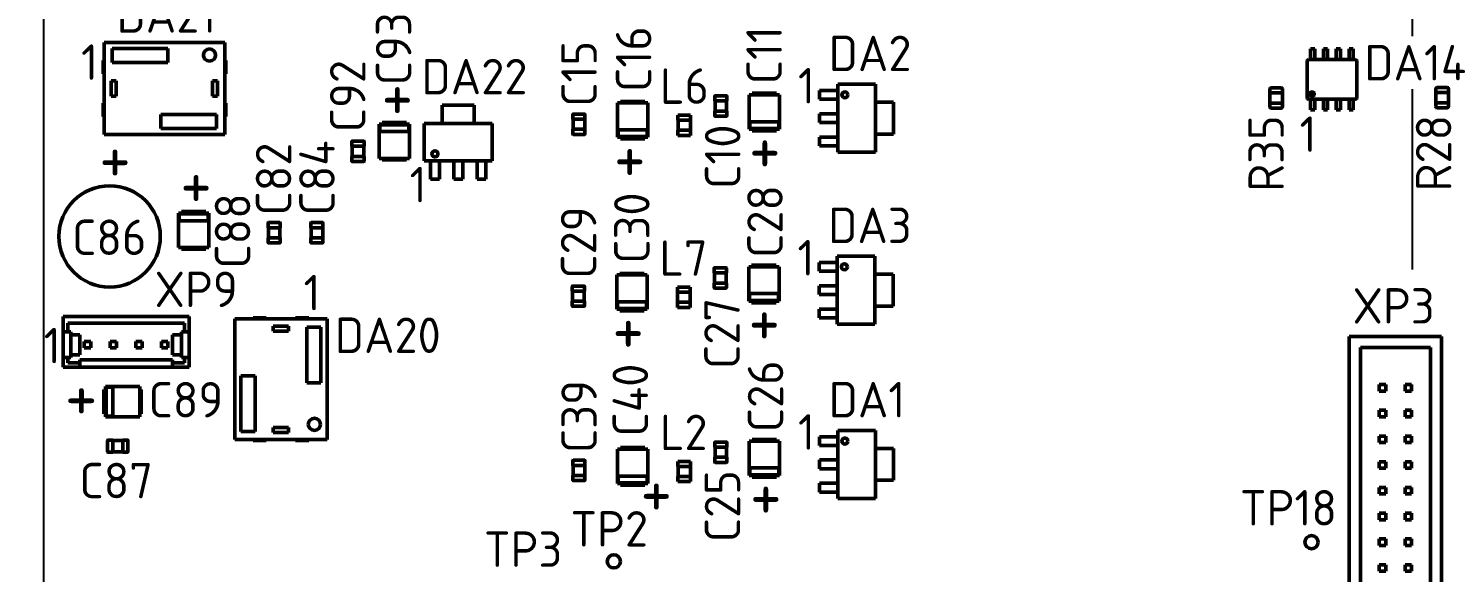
# Model space of a CAD drawing. Header units: millimetres. Extents: x -55 to 2039, y 0 to 512.
# Drawn here: x 900.9 to 1041.1, y 278.8 to 332.5 of the extents above; entities that cross this region are included whole.
import ezdxf
from ezdxf import colors
from ezdxf.entities.mleader import LeaderData, LeaderLine
from ezdxf.enums import TextEntityAlignment as Align
from ezdxf.math import Vec2, Vec3

# ---------------------------------------------------------------- set-up
doc = ezdxf.new("R2010")
doc.units = ezdxf.units.MM
doc.linetypes.add('ACAD_ISO04W100', pattern=[30, 24, -3, 0, -3])
doc.linetypes.add('Сплошная', pattern=[0])
doc.layers.add('Виды', color=30, linetype='Continuous')
doc.layers.add('Размеры', color=121, linetype='Continuous')
doc.layers.add('текст', color=2, linetype='Continuous', lineweight=30)
doc.styles.add('GOST TYPE B', font='', dxfattribs={"height": 3.5})
doc.styles.get('GOST TYPE B').set_extended_font_data('GOST type B')
doc.dimstyles.new('GOST', dxfattribs={"dimscale": 0, "dimtxt": 3.5, "dimasz": 3.5, "dimexe": 1.25, "dimexo": 0, "dimtad": 1, "dimdec": 3, "dimtxsty": 'GOST TYPE B', "dimcen": 5, "dimadec": 3, "dimazin": 2, "dimtm": 1e-09, "dimtfac": 0.75, "dimtdec": 3, "dimtmove": 1, "dimatfit": 3, "dimfxl": 1, "dimtolj": 1, "dimlwd": 25, "dimlwe": 25, "dimarcsym": 0})

# ---------------------------------------------------------------- blocks, each defined once
blk = doc.blocks.new('Вид с →')
at = {"linetype": 'Continuous', "lineweight": 25, "transparency": 16777216}
for q in [(28.03, 4.05), (30.86, 4.05)]:
    blk.add_line((29.44, 2.63), q, dxfattribs=at)
blk.add_circle((32.94, 2.63), 3.5, dxfattribs=at)
blk.add_circle((32.94, 2.63), 3.5, dxfattribs=at)
at = {"linetype": 'Continuous', "lineweight": 50, "transparency": 16777216, "style": 'GOST TYPE B'}
blk.add_attdef('ВИД(_:_)', text='', height=7, dxfattribs=at).set_placement((27.23, 3.5), align=Align.MIDDLE_RIGHT)
blk = doc.blocks.new('_DotSmall')
at = {"color": 0, "linetype": 'ByBlock', "lineweight": 60, "const_width": 0.5}
blk.add_lwpolyline([(-0.0625, 0, 1), (0.0625, 0, 1)], format="xyb", close=True, dxfattribs=at)
blk = doc.blocks.new('*D92')
at = {"layer": 'Defpoints', "color": 0, "linetype": 'Continuous', "lineweight": 50, "transparency": 16777216}
for p in [(902.46, 397.78), (897.46, 387.78), (902.46, 183.34)]:
    blk.add_point(p, dxfattribs=at)
at = {"layer": 'Размеры', "color": 0, "linetype": 'Сплошная', "lineweight": 25, "transparency": 16777216}
for p, q in [((897.46, 387.78), (897.46, 399.03)), ((893.96, 397.78), (890.46, 397.78)), ((897.46, 397.78), (902.46, 397.78)), ((905.96, 397.78), (909.46, 397.78))]:
    blk.add_line(p, q, dxfattribs=at)
at = {"layer": 'Размеры', "color": 0, "lineweight": 25, "transparency": 16777216}
blk.add_line((902.46, 183.34), (902.46, 399.03), dxfattribs=at)
at = {"layer": 'Размеры', "color": 0, "linetype": 'Continuous', "lineweight": 50, "transparency": 16777216}
for points in [[(893.96, 398.37), (893.96, 397.2), (897.46, 397.78)], [(905.96, 398.37), (905.96, 397.2), (902.46, 397.78)]]:
    blk.add_solid(points, dxfattribs=at)
at = {"layer": 'Размеры', "color": 0, "linetype": 'Continuous', "lineweight": 25, "transparency": 16777216, "insert": (887.98, 400.43), "char_height": 3.5, "attachment_point": 5, "style": 'GOST TYPE B'}
blk.add_mtext('\\A1;5*', dxfattribs=at)
blk = doc.blocks.new('*D68')
at = {"layer": 'Defpoints', "color": 0, "linetype": 'Continuous', "lineweight": 50, "transparency": 16777216}
for p in [(889.53, 382.78), (902.46, 382.78), (912.46, 202.78)]:
    blk.add_point(p, dxfattribs=at)
at = {"layer": 'Размеры', "color": 0, "lineweight": 25, "transparency": 16777216}
blk.add_line((902.46, 382.78), (888.28, 382.78), dxfattribs=at)
at = {"layer": 'Размеры', "color": 0, "linetype": 'Сплошная', "lineweight": 25, "transparency": 16777216}
for p, q in [((889.53, 206.28), (889.53, 379.28)), ((912.46, 202.78), (888.28, 202.78))]:
    blk.add_line(p, q, dxfattribs=at)
at = {"layer": 'Размеры', "color": 0, "linetype": 'Continuous', "lineweight": 50, "transparency": 16777216}
for points in [[(888.95, 379.28), (890.12, 379.28), (889.53, 382.78)], [(888.95, 206.28), (890.12, 206.28), (889.53, 202.78)]]:
    blk.add_solid(points, dxfattribs=at)
at = {"layer": 'Размеры', "color": 0, "linetype": 'Continuous', "lineweight": 50, "transparency": 16777216, "insert": (887.16, 292.78), "char_height": 3.5, "attachment_point": 5, "rotation": 90, "style": 'GOST TYPE B'}
blk.add_mtext('\\A1;180*', dxfattribs=at)

msp = doc.modelspace()

# ---------------------------------------------------------------- linework, layer by layer
at = {"linetype": 'Continuous', "lineweight": 50}
for p, q in [((908.4145, 331.134), (908.4145, 322.034)), ((920.3145, 331.134), (908.4145, 331.134)), ((920.3145, 322.034), (920.3145, 331.134)), ((908.3145, 329.334), (908.4145, 329.334)), ((908.3145, 329.334), (908.3145, 328.034)), ((909.2145, 330.534), (909.2145, 329.134)), ((914.7145, 330.534), (909.2145, 330.534)), ((914.7145, 329.134), (914.7145, 330.534)), ((920.4145, 329.334), (920.3145, 329.334)), ((920.4145, 329.334), (920.4145, 328.034)), ((1027.2603, 329.4398), (1027.2626, 329.4398)), ((1027.2626, 329.4398), (1031.86, 329.4398)), ((1027.4531, 329.9494), (1027.4531, 330.4954)), ((1027.8595, 330.4954), (1027.4531, 330.4954)), ((1027.4531, 329.9494), (1027.4531, 329.8332)), ((1027.4531, 329.7654), (1027.4531, 329.8332)), ((1027.4531, 329.4402), (1027.4531, 329.7654)), ((1027.4531, 329.4398), (1027.4531, 329.4402)), ((1027.8595, 329.4398), (1027.4531, 329.4398)), ((1027.8595, 329.9494), (1027.8595, 330.4954)), ((1027.8595, 329.9494), (1027.8595, 329.8332)), ((1027.8595, 329.8332), (1027.8595, 329.7654)), ((1027.8595, 329.4402), (1027.8595, 329.7654)), ((1027.8595, 329.4398), (1027.8595, 329.4402)), ((1028.7231, 329.9494), (1028.7231, 330.4954)), ((1029.1295, 330.4954), (1028.7231, 330.4954)), ((1028.7231, 329.9494), (1028.7231, 329.8332)), ((1028.7231, 329.7654), (1028.7231, 329.8332)), ((1028.7231, 329.4402), (1028.7231, 329.7654)), ((1028.7231, 329.4398), (1028.7231, 329.4402)), ((1029.1295, 329.4398), (1028.7231, 329.4398)), ((1029.1295, 329.9494), (1029.1295, 330.4954)), ((1029.1295, 329.9494), (1029.1295, 329.8332)), ((1029.1295, 329.8332), (1029.1295, 329.7654)), ((1029.1295, 329.4402), (1029.1295, 329.7654)), ((1029.1295, 329.4398), (1029.1295, 329.4402)), ((1029.9931, 329.9494), (1029.9931, 330.4954)), ((1030.3995, 330.4954), (1029.9931, 330.4954)), ((1029.9931, 329.9494), (1029.9931, 329.8332)), ((1029.9931, 329.7654), (1029.9931, 329.8332)), ((1029.9931, 329.4402), (1029.9931, 329.7654)), ((1029.9931, 329.4398), (1029.9931, 329.4402)), ((1030.3995, 329.4398), (1029.9931, 329.4398)), ((1030.3995, 329.9494), (1030.3995, 330.4954)), ((1030.3995, 329.9494), (1030.3995, 329.8332)), ((1030.3995, 329.8332), (1030.3995, 329.7654)), ((1030.3995, 329.4402), (1030.3995, 329.7654)), ((1030.3995, 329.4398), (1030.3995, 329.4402)), ((1031.2631, 329.9494), (1031.2631, 330.4954)), ((1031.6695, 330.4954), (1031.2631, 330.4954)), ((1031.2631, 329.9494), (1031.2631, 329.8332)), ((1031.2631, 329.7654), (1031.2631, 329.8332)), ((1031.2631, 329.4402), (1031.2631, 329.7654)), ((1031.2631, 329.4398), (1031.2631, 329.4402)), ((1031.6695, 329.4398), (1031.2631, 329.4398)), ((1031.6695, 329.9494), (1031.6695, 330.4954)), ((1031.6695, 329.9494), (1031.6695, 329.8332)), ((1031.6695, 329.8332), (1031.6695, 329.7654)), ((1031.6695, 329.4402), (1031.6695, 329.7654)), ((1031.6695, 329.4398), (1031.6695, 329.4402)), ((1031.86, 329.4398), (1031.8623, 329.4398)), ((908.3145, 328.034), (908.4145, 328.034)), ((909.2145, 329.134), (914.7145, 329.134)), ((920.4145, 328.034), (920.3145, 328.034)), ((1027.1102, 329.2874), (1027.1102, 329.2898)), ((1027.1102, 325.6806), (1027.1102, 329.2874)), ((1032.0124, 329.2898), (1032.0124, 329.2874)), ((1032.0124, 325.6806), (1032.0124, 329.2874)), ((909.1145, 327.334), (909.1145, 325.834)), ((909.6145, 327.334), (909.1145, 327.334)), ((909.6145, 325.834), (909.6145, 327.334)), ((919.1145, 327.334), (919.1145, 325.834)), ((919.6145, 327.334), (919.1145, 327.334)), ((919.6145, 325.834), (919.6145, 327.334)), ((980.8073, 320.306), (980.8073, 327.012)), ((980.8073, 327.012), (984.5153, 327.012)), ((984.5153, 327.012), (984.5153, 320.306)), ((1023.4363, 326.5064), (1023.4363, 326.1534)), ((1023.5833, 326.6534), (1024.5393, 326.6534)), ((1024.6863, 326.5064), (1024.6863, 326.1534)), ((1039.8113, 326.5314), (1039.8113, 326.1784)), ((1039.9583, 326.6784), (1040.9143, 326.6784)), ((1041.0613, 326.5314), (1041.0613, 326.1784)), ((908.3145, 325.134), (908.4145, 325.134)), ((908.3145, 325.134), (908.3145, 323.834)), ((909.1145, 325.834), (909.6145, 325.834)), ((919.1145, 325.834), (919.6145, 325.834)), ((920.4145, 325.134), (920.3145, 325.134)), ((920.4145, 325.134), (920.4145, 323.834)), ((959.0623, 325.154), (962.0603, 325.154)), ((959.0623, 321.764), (959.0623, 325.154)), ((959.3553, 325.154), (959.3553, 325.313)), ((959.3553, 325.313), (961.7673, 325.313)), ((961.7673, 325.313), (961.7673, 325.154)), ((962.0603, 325.154), (962.0603, 321.764)), ((968.6613, 325.359), (968.6613, 325.829)), ((968.6613, 325.359), (968.6913, 325.359)), ((968.6913, 325.859), (969.8313, 325.859)), ((968.6913, 324.359), (968.6913, 325.359)), ((968.6913, 325.359), (969.8313, 325.359)), ((969.8313, 325.359), (969.8313, 324.359)), ((969.8313, 325.359), (969.8613, 325.359)), ((969.8613, 325.829), (969.8613, 325.359)), ((972.0623, 325.9541), (975.0603, 325.9541)), ((972.0623, 322.5641), (972.0623, 325.9541)), ((972.3553, 325.9541), (972.3553, 326.1131)), ((972.3553, 326.1131), (974.7673, 326.1131)), ((974.7673, 326.1131), (974.7673, 325.9541)), ((975.0603, 325.9541), (975.0603, 322.5641)), ((979.0163, 325.527), (979.0163, 326.391)), ((979.0163, 326.391), (979.6293, 326.391)), ((979.6293, 325.527), (979.0163, 325.527)), ((979.6293, 326.391), (979.7763, 326.391)), ((979.7763, 325.527), (979.6293, 325.527)), ((979.7763, 326.391), (979.8999, 326.391)), ((979.8999, 325.527), (979.7763, 325.527)), ((980.1943, 326.391), (979.8999, 326.391)), ((979.8999, 325.527), (980.1943, 325.527)), ((980.1943, 326.391), (980.8073, 326.391)), ((980.8073, 325.527), (980.1943, 325.527)), ((984.5153, 325.234), (985.1283, 325.234)), ((985.4226, 325.234), (985.1283, 325.234)), ((985.4226, 325.234), (985.5463, 325.234)), ((985.5463, 325.234), (985.6933, 325.234)), ((985.6933, 325.234), (986.3063, 325.234)), ((986.3063, 325.234), (986.3063, 322.084)), ((1023.5833, 326.1534), (1023.4363, 326.1534)), ((1023.4363, 325.1434), (1023.4363, 324.7904)), ((1023.5833, 325.1434), (1023.4363, 325.1434)), ((1023.4488, 326.1534), (1023.4488, 325.1434)), ((1023.5833, 326.1534), (1024.5393, 326.1534)), ((1023.5833, 325.1434), (1024.5393, 325.1434)), ((1024.5393, 326.1534), (1024.6863, 326.1534)), ((1024.5393, 325.1434), (1024.6863, 325.1434)), ((1024.6738, 326.1534), (1024.6738, 325.1434)), ((1024.6863, 325.1434), (1024.6863, 324.7904)), ((1027.1102, 325.6783), (1027.1102, 325.6806)), ((1027.2626, 325.5282), (1027.2603, 325.5282)), ((1027.2626, 325.5282), (1031.86, 325.5282)), ((1027.4531, 325.5282), (1027.4531, 325.5279)), ((1027.4531, 325.5282), (1027.8595, 325.5282)), ((1027.4531, 325.5279), (1027.4531, 325.2027)), ((1027.4531, 325.1348), (1027.4531, 325.2027)), ((1027.4531, 325.0186), (1027.4531, 325.1348)), ((1027.8595, 325.5282), (1027.8595, 325.5279)), ((1027.8595, 325.5279), (1027.8595, 325.2027)), ((1027.8595, 325.2027), (1027.8595, 325.1348)), ((1027.8595, 325.0186), (1027.8595, 325.1348)), ((1028.7231, 325.5282), (1028.7231, 325.5279)), ((1028.7231, 325.5282), (1029.1295, 325.5282)), ((1028.7231, 325.5279), (1028.7231, 325.2027)), ((1028.7231, 325.1348), (1028.7231, 325.2027)), ((1028.7231, 325.0186), (1028.7231, 325.1348)), ((1029.1295, 325.5282), (1029.1295, 325.5279)), ((1029.1295, 325.5279), (1029.1295, 325.2027)), ((1029.1295, 325.2027), (1029.1295, 325.1348)), ((1029.1295, 325.0186), (1029.1295, 325.1348)), ((1029.9931, 325.5282), (1029.9931, 325.5279)), ((1029.9931, 325.5282), (1030.3995, 325.5282)), ((1029.9931, 325.5279), (1029.9931, 325.2027)), ((1029.9931, 325.1348), (1029.9931, 325.2027)), ((1029.9931, 325.0186), (1029.9931, 325.1348)), ((1030.3995, 325.5282), (1030.3995, 325.5279)), ((1030.3995, 325.5279), (1030.3995, 325.2027)), ((1030.3995, 325.2027), (1030.3995, 325.1348)), ((1030.3995, 325.0186), (1030.3995, 325.1348)), ((1031.2631, 325.5282), (1031.2631, 325.5279)), ((1031.2631, 325.5282), (1031.6695, 325.5282)), ((1031.2631, 325.5279), (1031.2631, 325.2027)), ((1031.2631, 325.1348), (1031.2631, 325.2027)), ((1031.2631, 325.0186), (1031.2631, 325.1348)), ((1031.6695, 325.5282), (1031.6695, 325.5279)), ((1031.6695, 325.5279), (1031.6695, 325.2027)), ((1031.6695, 325.2027), (1031.6695, 325.1348)), ((1031.6695, 325.0186), (1031.6695, 325.1348)), ((1031.8623, 325.5282), (1031.86, 325.5282)), ((1032.0124, 325.6806), (1032.0124, 325.6783)), ((1039.9583, 326.1784), (1039.8113, 326.1784)), ((1039.8113, 325.1684), (1039.8113, 324.8154)), ((1039.9583, 325.1684), (1039.8113, 325.1684)), ((1039.8238, 326.1784), (1039.8238, 325.1684)), ((1039.9583, 326.1784), (1040.9143, 326.1784)), ((1039.9583, 325.1684), (1040.9143, 325.1684)), ((1040.9143, 326.1784), (1041.0613, 326.1784)), ((1040.9143, 325.1684), (1041.0613, 325.1684)), ((1041.0488, 326.1784), (1041.0488, 325.1684)), ((1041.0613, 325.1684), (1041.0613, 324.8154)), ((908.3145, 323.834), (908.4145, 323.834)), ((914.0145, 324.034), (914.0145, 322.634)), ((919.5145, 324.034), (914.0145, 324.034)), ((919.5145, 322.634), (919.5145, 324.034)), ((920.4145, 323.834), (920.3145, 323.834)), ((941.7863, 324.929), (944.9363, 324.929)), ((941.7863, 324.316), (941.7863, 324.929)), ((941.7863, 324.169), (941.7863, 324.316)), ((941.7863, 324.0454), (941.7863, 324.169)), ((941.7863, 324.0454), (941.7863, 323.751)), ((941.7863, 323.138), (941.7863, 323.751)), ((944.9363, 324.929), (944.9363, 324.316)), ((944.9363, 324.316), (944.9363, 324.169)), ((944.9363, 324.169), (944.9363, 324.0454)), ((944.9363, 323.751), (944.9363, 324.0454)), ((944.9363, 323.751), (944.9363, 323.138)), ((954.6613, 323.5591), (954.6613, 324.0291)), ((954.6913, 324.0591), (955.8313, 324.0591)), ((955.8613, 324.0291), (955.8613, 323.5591)), ((965.0363, 323.959), (966.2863, 323.959)), ((965.0363, 323.959), (965.0363, 323.459)), ((966.2863, 323.959), (966.2863, 323.459)), ((968.6613, 323.889), (968.6613, 324.359)), ((968.6913, 324.359), (968.6613, 324.359)), ((969.8313, 324.359), (968.6913, 324.359)), ((969.8313, 323.859), (968.6913, 323.859)), ((969.8613, 324.359), (969.8313, 324.359)), ((969.8613, 324.359), (969.8613, 323.889)), ((979.0163, 323.227), (979.0163, 324.091)), ((979.0163, 324.091), (979.6293, 324.091)), ((979.6293, 324.091), (979.7763, 324.091)), ((979.7763, 324.091), (979.8999, 324.091)), ((980.1943, 324.091), (979.8999, 324.091)), ((980.1943, 324.091), (980.8073, 324.091)), ((1023.5833, 324.6434), (1024.5393, 324.6434)), ((1027.4531, 325.0186), (1027.4531, 324.4727)), ((1027.4531, 324.4727), (1027.8595, 324.4727)), ((1027.8595, 325.0186), (1027.8595, 324.4727)), ((1028.7231, 325.0186), (1028.7231, 324.4727)), ((1028.7231, 324.4727), (1029.1295, 324.4727)), ((1029.1295, 325.0186), (1029.1295, 324.4727)), ((1029.9931, 325.0186), (1029.9931, 324.4727)), ((1029.9931, 324.4727), (1030.3995, 324.4727)), ((1030.3995, 325.0186), (1030.3995, 324.4727)), ((1031.2631, 325.0186), (1031.2631, 324.4727)), ((1031.2631, 324.4727), (1031.6695, 324.4727)), ((1031.6695, 325.0186), (1031.6695, 324.4727)), ((1039.9583, 324.6684), (1040.9143, 324.6684)), ((914.0145, 322.634), (919.5145, 322.634)), ((935.5623, 319.6891), (935.5623, 323.0791)), ((935.5623, 323.0791), (938.5603, 323.0791)), ((935.6303, 323.0121), (935.6303, 322.3331)), ((938.4923, 323.0121), (935.6303, 323.0121)), ((935.6303, 322.3331), (938.4923, 322.3331)), ((935.8553, 323.0791), (935.8553, 323.2381)), ((935.8553, 323.2381), (938.2673, 323.2381)), ((938.2673, 323.2381), (938.2673, 323.0791)), ((938.4923, 322.3331), (938.4923, 323.0121)), ((938.5603, 323.0791), (938.5603, 319.6891)), ((940.0083, 323.138), (946.7143, 323.138)), ((940.0083, 319.43), (940.0083, 323.138)), ((946.7143, 323.138), (946.7143, 319.43)), ((954.6613, 323.5591), (954.6913, 323.5591)), ((954.6613, 322.0891), (954.6613, 322.5591)), ((954.6913, 322.5591), (954.6613, 322.5591)), ((954.6913, 322.5591), (954.6913, 323.5591)), ((954.6913, 323.5591), (955.8313, 323.5591)), ((955.8313, 322.5591), (954.6913, 322.5591)), ((955.8313, 323.5591), (955.8313, 322.5591)), ((955.8313, 323.5591), (955.8613, 323.5591)), ((955.8613, 322.5591), (955.8313, 322.5591)), ((955.8613, 322.5591), (955.8613, 322.0891)), ((961.9923, 322.51), (959.1303, 322.51)), ((959.1303, 322.51), (959.1303, 321.831)), ((961.9923, 321.831), (961.9923, 322.51)), ((965.0363, 323.459), (966.2863, 323.459)), ((965.0363, 322.459), (966.2863, 322.459)), ((965.0363, 322.459), (965.0363, 321.959)), ((965.0488, 323.459), (965.0488, 322.459)), ((966.2738, 323.459), (966.2738, 322.459)), ((966.2863, 322.459), (966.2863, 321.959)), ((975.0603, 322.5641), (972.0623, 322.5641)), ((974.9923, 323.3101), (972.1303, 323.3101)), ((972.1303, 323.3101), (972.1303, 322.6311)), ((972.1303, 322.6311), (974.9923, 322.6311)), ((972.3553, 322.4051), (972.3553, 322.5641)), ((974.7673, 322.4051), (972.3553, 322.4051)), ((974.7673, 322.5641), (974.7673, 322.4051)), ((974.9923, 322.6311), (974.9923, 323.3101)), ((979.6293, 323.227), (979.0163, 323.227)), ((979.7763, 323.227), (979.6293, 323.227)), ((979.8999, 323.227), (979.7763, 323.227)), ((979.8999, 323.227), (980.1943, 323.227)), ((980.8073, 323.227), (980.1943, 323.227)), ((908.4145, 322.034), (920.3145, 322.034)), ((932.8613, 320.8841), (932.8613, 321.3541)), ((932.8913, 321.3841), (934.0313, 321.3841)), ((934.0613, 321.3541), (934.0613, 320.8841)), ((955.8313, 322.0591), (954.6913, 322.0591)), ((962.0603, 321.764), (959.0623, 321.764)), ((959.1303, 321.831), (961.9923, 321.831)), ((959.3553, 321.605), (959.3553, 321.764)), ((961.7673, 321.605), (959.3553, 321.605)), ((961.7673, 321.764), (961.7673, 321.605)), ((965.0363, 321.959), (966.2863, 321.959)), ((979.0163, 320.927), (979.0163, 321.791)), ((979.0163, 321.791), (979.6293, 321.791)), ((979.6293, 320.927), (979.0163, 320.927)), ((979.6293, 321.791), (979.7763, 321.791)), ((979.7763, 320.927), (979.6293, 320.927)), ((979.7763, 321.791), (979.8999, 321.791)), ((979.8999, 320.927), (979.7763, 320.927)), ((980.1943, 321.791), (979.8999, 321.791)), ((979.8999, 320.927), (980.1943, 320.927)), ((980.1943, 321.791), (980.8073, 321.791)), ((980.8073, 320.927), (980.1943, 320.927)), ((985.1283, 322.084), (984.5153, 322.084)), ((985.1283, 322.084), (985.4226, 322.084)), ((985.5463, 322.084), (985.4226, 322.084)), ((985.6933, 322.084), (985.5463, 322.084)), ((986.3063, 322.084), (985.6933, 322.084)), ((932.8613, 320.8841), (932.8913, 320.8841)), ((932.8613, 319.4141), (932.8613, 319.8841)), ((932.8913, 319.8841), (932.8613, 319.8841)), ((932.8913, 319.8841), (932.8913, 320.8841)), ((932.8913, 320.8841), (934.0313, 320.8841)), ((934.0313, 319.8841), (932.8913, 319.8841)), ((934.0313, 320.8841), (934.0313, 319.8841)), ((934.0313, 320.8841), (934.0613, 320.8841)), ((934.0613, 319.8841), (934.0313, 319.8841)), ((934.0613, 319.8841), (934.0613, 319.4141)), ((938.5603, 319.6891), (935.5623, 319.6891)), ((935.8553, 319.5301), (935.8553, 319.6891)), ((938.2673, 319.5301), (935.8553, 319.5301)), ((938.2673, 319.6891), (938.2673, 319.5301)), ((984.5153, 320.306), (980.8073, 320.306)), ((934.0313, 319.3841), (932.8913, 319.3841)), ((946.7143, 319.43), (940.0083, 319.43)), ((940.6293, 318.817), (940.6293, 319.43)), ((940.6293, 318.817), (940.6293, 318.5227)), ((940.6293, 318.399), (940.6293, 318.5227)), ((940.6293, 318.252), (940.6293, 318.399)), ((940.6293, 317.639), (940.6293, 318.252)), ((941.4933, 319.43), (941.4933, 318.817)), ((941.4933, 318.5227), (941.4933, 318.817)), ((941.4933, 318.5227), (941.4933, 318.399)), ((941.4933, 318.399), (941.4933, 318.252)), ((941.4933, 318.252), (941.4933, 317.639)), ((942.9293, 318.817), (942.9293, 319.43)), ((942.9293, 318.817), (942.9293, 318.5227)), ((942.9293, 318.399), (942.9293, 318.5227)), ((942.9293, 318.252), (942.9293, 318.399)), ((942.9293, 317.639), (942.9293, 318.252)), ((943.7933, 319.43), (943.7933, 318.817)), ((943.7933, 318.5227), (943.7933, 318.817)), ((943.7933, 318.5227), (943.7933, 318.399)), ((943.7933, 318.399), (943.7933, 318.252)), ((943.7933, 318.252), (943.7933, 317.639)), ((945.2293, 318.817), (945.2293, 319.43)), ((945.2293, 318.817), (945.2293, 318.5227)), ((945.2293, 318.399), (945.2293, 318.5227)), ((945.2293, 318.252), (945.2293, 318.399)), ((945.2293, 317.639), (945.2293, 318.252)), ((946.0933, 319.43), (946.0933, 318.817)), ((946.0933, 318.5227), (946.0933, 318.817)), ((946.0933, 318.5227), (946.0933, 318.399)), ((946.0933, 318.399), (946.0933, 318.252)), ((946.0933, 318.252), (946.0933, 317.639)), ((941.4933, 317.639), (940.6293, 317.639)), ((943.7933, 317.639), (942.9293, 317.639)), ((946.0933, 317.639), (945.2293, 317.639)), ((915.7623, 310.889), (915.7623, 314.279)), ((915.7623, 314.279), (918.7603, 314.279)), ((915.8303, 314.212), (915.8303, 313.533)), ((918.6923, 314.212), (915.8303, 314.212)), ((916.0553, 314.279), (916.0553, 314.438)), ((916.0553, 314.438), (918.4673, 314.438)), ((918.4673, 314.438), (918.4673, 314.279)), ((918.6923, 313.533), (918.6923, 314.212)), ((918.7603, 314.279), (918.7603, 310.889)), ((915.8303, 313.533), (918.6923, 313.533)), ((924.5911, 312.847), (924.5911, 313.317)), ((924.5911, 312.847), (924.6211, 312.847)), ((924.6211, 313.347), (925.7611, 313.347)), ((924.6211, 311.847), (924.6211, 312.847)), ((924.6211, 312.847), (925.7611, 312.847)), ((925.7611, 312.847), (925.7611, 311.847)), ((925.7611, 312.847), (925.7911, 312.847)), ((925.7911, 313.317), (925.7911, 312.847)), ((928.8122, 312.847), (928.8122, 313.317)), ((928.8122, 312.847), (928.8422, 312.847)), ((928.8422, 313.347), (929.9822, 313.347)), ((928.8422, 311.847), (928.8422, 312.847)), ((928.8422, 312.847), (929.9822, 312.847)), ((929.9822, 312.847), (929.9822, 311.847)), ((929.9822, 312.847), (930.0122, 312.847)), ((930.0122, 313.317), (930.0122, 312.847)), ((924.5911, 311.377), (924.5911, 311.847)), ((924.6211, 311.847), (924.5911, 311.847)), ((925.7611, 311.847), (924.6211, 311.847)), ((925.7611, 311.347), (924.6211, 311.347)), ((925.7911, 311.847), (925.7611, 311.847)), ((925.7911, 311.847), (925.7911, 311.377)), ((928.8122, 311.377), (928.8122, 311.847)), ((928.8422, 311.847), (928.8122, 311.847)), ((929.9822, 311.847), (928.8422, 311.847)), ((929.9822, 311.347), (928.8422, 311.347)), ((930.0122, 311.847), (929.9822, 311.847)), ((930.0122, 311.847), (930.0122, 311.377)), ((918.7603, 310.889), (915.7623, 310.889)), ((916.0553, 310.73), (916.0553, 310.889)), ((918.4673, 310.73), (916.0553, 310.73)), ((918.4673, 310.889), (918.4673, 310.73)), ((980.7573, 310.0371), (984.4653, 310.0371)), ((980.7573, 303.3311), (980.7573, 310.0371)), ((980.7573, 310.0371), (984.4653, 310.0371)), ((984.4653, 310.0371), (984.4653, 303.3311)), ((959.3053, 308.1791), (959.3053, 308.3381)), ((959.3053, 308.3381), (961.7173, 308.3381)), ((961.7173, 308.3381), (961.7173, 308.1791)), ((968.6113, 308.3841), (968.6113, 308.8541)), ((968.6113, 308.3841), (968.6413, 308.3841)), ((968.6413, 308.8841), (969.7813, 308.8841)), ((968.6413, 307.3841), (968.6413, 308.3841)), ((968.6413, 308.3841), (969.7813, 308.3841)), ((969.7813, 308.3841), (969.7813, 307.3841)), ((969.7813, 308.3841), (969.8113, 308.3841)), ((969.8113, 308.8541), (969.8113, 308.3841)), ((972.0123, 308.979), (975.0103, 308.979)), ((972.0123, 305.589), (972.0123, 308.979)), ((972.3053, 308.979), (972.3053, 309.138)), ((972.3053, 309.138), (974.7173, 309.138)), ((974.7173, 309.138), (974.7173, 308.979)), ((975.0103, 308.979), (975.0103, 305.589)), ((978.9663, 308.5521), (978.9663, 309.4161)), ((978.9663, 309.4161), (979.5793, 309.4161)), ((979.5793, 308.5521), (978.9663, 308.5521)), ((979.5793, 309.4161), (979.7263, 309.4161)), ((979.7263, 308.5521), (979.5793, 308.5521)), ((979.7263, 309.4161), (979.8499, 309.4161)), ((979.8499, 308.5521), (979.7263, 308.5521)), ((980.1443, 309.4161), (979.8499, 309.4161)), ((979.8499, 308.5521), (980.1443, 308.5521)), ((980.1443, 309.4161), (980.7573, 309.4161)), ((980.7573, 308.5521), (980.1443, 308.5521)), ((954.6113, 306.584), (954.6113, 307.054)), ((954.6413, 307.084), (955.7813, 307.084)), ((955.8113, 307.054), (955.8113, 306.584)), ((959.0123, 308.1791), (962.0103, 308.1791)), ((959.0123, 304.7891), (959.0123, 308.1791)), ((962.0103, 308.1791), (962.0103, 304.7891)), ((964.9863, 306.9841), (966.2363, 306.9841)), ((964.9863, 306.9841), (964.9863, 306.4841)), ((966.2363, 306.9841), (966.2363, 306.4841)), ((968.6113, 306.9141), (968.6113, 307.3841)), ((968.6413, 307.3841), (968.6113, 307.3841)), ((969.7813, 307.3841), (968.6413, 307.3841)), ((969.7813, 306.8841), (968.6413, 306.8841)), ((969.8113, 307.3841), (969.7813, 307.3841)), ((969.8113, 307.3841), (969.8113, 306.9141)), ((978.9663, 306.2521), (978.9663, 307.1161)), ((978.9663, 307.1161), (979.5793, 307.1161)), ((979.5793, 307.1161), (979.7263, 307.1161)), ((979.7263, 307.1161), (979.8499, 307.1161)), ((980.1443, 307.1161), (979.8499, 307.1161)), ((980.1443, 307.1161), (980.7573, 307.1161)), ((984.4653, 308.2591), (985.0783, 308.2591)), ((985.3726, 308.2591), (985.0783, 308.2591)), ((985.3726, 308.2591), (985.4963, 308.2591)), ((985.4963, 308.2591), (985.6433, 308.2591)), ((985.6433, 308.2591), (986.2563, 308.2591)), ((986.2563, 308.2591), (986.2563, 305.1091)), ((954.6113, 306.584), (954.6413, 306.584)), ((954.6113, 305.114), (954.6113, 305.584)), ((954.6413, 305.584), (954.6113, 305.584)), ((954.6413, 305.584), (954.6413, 306.584)), ((954.6413, 306.584), (955.7813, 306.584)), ((955.7813, 305.584), (954.6413, 305.584)), ((955.7813, 306.584), (955.7813, 305.584)), ((955.7813, 306.584), (955.8113, 306.584)), ((955.8113, 305.584), (955.7813, 305.584)), ((955.8113, 305.584), (955.8113, 305.114)), ((961.9423, 305.5351), (959.0803, 305.5351)), ((959.0803, 305.5351), (959.0803, 304.8561)), ((961.9423, 304.8561), (961.9423, 305.5351)), ((964.9863, 306.4841), (966.2363, 306.4841)), ((964.9863, 305.4841), (966.2363, 305.4841)), ((964.9863, 305.4841), (964.9863, 304.9841)), ((964.9988, 306.4841), (964.9988, 305.4841)), ((966.2238, 306.4841), (966.2238, 305.4841)), ((966.2363, 305.4841), (966.2363, 304.9841)), ((975.0103, 305.589), (972.0123, 305.589)), ((974.9423, 306.335), (972.0803, 306.335)), ((972.0803, 306.335), (972.0803, 305.656)), ((972.0803, 305.656), (974.9423, 305.656)), ((972.3053, 305.43), (972.3053, 305.589)), ((974.7173, 305.589), (974.7173, 305.43)), ((974.9423, 305.656), (974.9423, 306.335)), ((979.5793, 306.2521), (978.9663, 306.2521)), ((979.7263, 306.2521), (979.5793, 306.2521)), ((979.8499, 306.2521), (979.7263, 306.2521)), ((979.8499, 306.2521), (980.1443, 306.2521)), ((980.7573, 306.2521), (980.1443, 306.2521)), ((904.3663, 304.0841), (904.3663, 302.5707)), ((916.8163, 304.0841), (904.3663, 304.0841)), ((916.8163, 302.5707), (916.8163, 304.0841)), ((955.7813, 305.084), (954.6413, 305.084)), ((962.0103, 304.7891), (959.0123, 304.7891)), ((959.0803, 304.8561), (961.9423, 304.8561)), ((959.3053, 304.6301), (959.3053, 304.7891)), ((961.7173, 304.6301), (959.3053, 304.6301)), ((961.7173, 304.7891), (961.7173, 304.6301)), ((964.9863, 304.9841), (966.2363, 304.9841)), ((974.7173, 305.43), (972.3053, 305.43)), ((978.9663, 303.9521), (978.9663, 304.8161)), ((978.9663, 304.8161), (979.5793, 304.8161)), ((979.5793, 304.8161), (979.7263, 304.8161)), ((979.7263, 304.8161), (979.8499, 304.8161)), ((980.1443, 304.8161), (979.8499, 304.8161)), ((980.1443, 304.8161), (980.7573, 304.8161)), ((985.0783, 305.1091), (984.4653, 305.1091)), ((985.0783, 305.1091), (985.3726, 305.1091)), ((985.4963, 305.1091), (985.3726, 305.1091)), ((985.6433, 305.1091), (985.4963, 305.1091)), ((986.2563, 305.1091), (985.6433, 305.1091)), ((904.8368, 302.5707), (904.8368, 303.4185)), ((904.8368, 303.4185), (916.3457, 303.4185)), ((916.3457, 303.4185), (916.3457, 302.5707)), ((930.4113, 303.8341), (921.3113, 303.8341)), ((921.3113, 303.8341), (921.3113, 291.9341)), ((923.1113, 303.9341), (923.1113, 303.8341)), ((924.4113, 303.9341), (923.1113, 303.9341)), ((924.4113, 303.9341), (924.4113, 303.8341)), ((926.6113, 303.1341), (925.1113, 303.1341)), ((925.1113, 303.1341), (925.1113, 302.6341)), ((926.6113, 302.6341), (926.6113, 303.1341)), ((928.6113, 303.9341), (927.3113, 303.9341)), ((927.3113, 303.9341), (927.3113, 303.8341)), ((929.8113, 303.0341), (928.4113, 303.0341)), ((928.4113, 303.0341), (928.4113, 297.5341)), ((928.6113, 303.9341), (928.6113, 303.8341)), ((929.8113, 297.5341), (929.8113, 303.0341)), ((930.4113, 291.9341), (930.4113, 303.8341)), ((979.5793, 303.9521), (978.9663, 303.9521)), ((979.7263, 303.9521), (979.5793, 303.9521)), ((979.8499, 303.9521), (979.7263, 303.9521)), ((979.8499, 303.9521), (980.1443, 303.9521)), ((980.7573, 303.9521), (980.1443, 303.9521)), ((984.4653, 303.3311), (980.7573, 303.3311)), ((904.3663, 302.5707), (904.8368, 302.5707)), ((904.3663, 302.4341), (904.3663, 302.5707)), ((904.3663, 300.1541), (904.3663, 302.4341)), ((904.8368, 302.5707), (905.1313, 302.5707)), ((905.1313, 302.4341), (905.1313, 302.5707)), ((905.1313, 300.1541), (905.1313, 302.4341)), ((906.0213, 302.2741), (905.1313, 302.2741)), ((906.0213, 300.2941), (906.0213, 302.2741)), ((906.4638, 300.9766), (906.4638, 301.6116)), ((907.0988, 301.6116), (906.4638, 301.6116)), ((907.0988, 300.9766), (907.0988, 301.6116)), ((909.0038, 300.9766), (909.0038, 301.6116)), ((909.6388, 301.6116), (909.0038, 301.6116)), ((909.6388, 300.9766), (909.6388, 301.6116)), ((911.5438, 300.9766), (911.5438, 301.6116)), ((912.1788, 301.6116), (911.5438, 301.6116)), ((912.1788, 300.9766), (912.1788, 301.6116)), ((914.0838, 300.9766), (914.0838, 301.6116)), ((914.7188, 301.6116), (914.0838, 301.6116)), ((914.7188, 300.9766), (914.7188, 301.6116)), ((916.0513, 302.2741), (915.1613, 302.2741)), ((915.1613, 302.2741), (915.1613, 300.2941)), ((916.0513, 302.4341), (916.0513, 302.5707)), ((916.0513, 302.5707), (916.3457, 302.5707)), ((916.0513, 300.1541), (916.0513, 302.4341)), ((916.3457, 302.5707), (916.8163, 302.5707)), ((916.8163, 302.4341), (916.8163, 302.5707)), ((916.8163, 300.1541), (916.8163, 302.4341)), ((925.1113, 302.6341), (926.6113, 302.6341)), ((1040.3713, 302.112), (1031.2713, 302.112)), ((1031.2713, 302.112), (1031.2713, 243.712)), ((1040.3713, 274.9121), (1040.3713, 302.112)), ((904.3663, 300.0174), (904.3663, 300.1541)), ((904.3663, 300.0174), (904.8368, 300.0174)), ((904.3663, 300.0174), (904.3663, 299.0841)), ((904.8368, 299.4996), (904.8368, 300.0174)), ((904.8368, 300.0174), (905.1313, 300.0174)), ((905.1313, 300.2941), (906.0213, 300.2941)), ((905.1313, 300.0174), (905.1313, 300.1541)), ((907.0988, 300.9766), (906.4638, 300.9766)), ((909.6388, 300.9766), (909.0038, 300.9766)), ((912.1788, 300.9766), (911.5438, 300.9766)), ((914.7188, 300.9766), (914.0838, 300.9766)), ((915.1613, 300.2941), (916.0513, 300.2941)), ((916.0513, 300.0174), (916.0513, 300.1541)), ((916.0513, 300.0174), (916.3457, 300.0174)), ((916.3457, 300.0174), (916.8163, 300.0174)), ((916.3457, 300.0174), (916.3457, 299.4996)), ((916.8163, 300.0174), (916.8163, 300.1541)), ((916.8163, 299.0841), (916.8163, 300.0174)), ((1032.3713, 301.012), (1039.2713, 301.012)), ((1032.3713, 244.812), (1032.3713, 301.012)), ((1039.2713, 301.012), (1039.2713, 274.9121)), ((904.3663, 299.0841), (906.0213, 299.0841)), ((906.0213, 299.4996), (904.8368, 299.4996)), ((906.0213, 299.7941), (915.1613, 299.7941)), ((906.0213, 299.7941), (906.0213, 299.4996)), ((906.0213, 299.0841), (906.0213, 299.4996)), ((906.0213, 299.0841), (915.1613, 299.0841)), ((915.1613, 299.7941), (915.1613, 299.4996)), ((915.1613, 299.0841), (915.1613, 299.4996)), ((916.3457, 299.4996), (915.1613, 299.4996)), ((915.1613, 299.0841), (916.8163, 299.0841)), ((908.5375, 297.1831), (911.9275, 297.1831)), ((908.5375, 294.1851), (908.5375, 297.1831)), ((909.2835, 297.1151), (908.6045, 297.1151)), ((908.6045, 297.1151), (908.6045, 294.2531)), ((909.2835, 294.2531), (909.2835, 297.1151)), ((911.9275, 297.1831), (911.9275, 294.1851)), ((921.9113, 298.2341), (921.9113, 292.7341)), ((923.3113, 298.2341), (921.9113, 298.2341)), ((923.3113, 292.7341), (923.3113, 298.2341)), ((928.4113, 297.5341), (929.8113, 297.5341)), ((1034.8713, 297.362), (1034.2313, 297.362)), ((1034.2313, 297.362), (1034.2313, 296.722)), ((1034.8713, 296.722), (1034.8713, 297.362)), ((1037.4113, 297.362), (1036.7713, 297.362)), ((1036.7713, 297.362), (1036.7713, 296.722)), ((1037.4113, 296.722), (1037.4113, 297.362)), ((908.3785, 296.8901), (908.5375, 296.8901)), ((908.3785, 294.4781), (908.3785, 296.8901)), ((911.9275, 296.8901), (912.0865, 296.8901)), ((912.0865, 296.8901), (912.0865, 294.4781)), ((1034.2313, 296.722), (1034.8713, 296.722)), ((1036.7713, 296.722), (1037.4113, 296.722)), ((908.5375, 294.4781), (908.3785, 294.4781)), ((912.0865, 294.4781), (911.9275, 294.4781)), ((1034.8713, 294.822), (1034.2313, 294.822)), ((1034.2313, 294.822), (1034.2313, 294.182)), ((1034.8713, 294.182), (1034.8713, 294.822)), ((1037.4113, 294.822), (1036.7713, 294.822)), ((1036.7713, 294.822), (1036.7713, 294.182)), ((1037.4113, 294.182), (1037.4113, 294.822)), ((911.9275, 294.1851), (908.5375, 294.1851)), ((908.6045, 294.2531), (909.2835, 294.2531)), ((926.6113, 293.1341), (925.1113, 293.1341)), ((925.1113, 293.1341), (925.1113, 292.6341)), ((926.6113, 292.6341), (926.6113, 293.1341)), ((1034.2313, 294.182), (1034.8713, 294.182)), ((1036.7713, 294.182), (1037.4113, 294.182)), ((908.7613, 290.714), (908.7613, 291.854)), ((908.7913, 291.884), (909.2613, 291.884)), ((909.2613, 291.854), (909.2613, 291.884)), ((909.2613, 291.854), (910.2613, 291.854)), ((909.2613, 290.714), (909.2613, 291.854)), ((910.2613, 291.884), (910.7313, 291.884)), ((910.2613, 291.884), (910.2613, 291.854)), ((910.2613, 291.854), (910.2613, 290.714)), ((910.7613, 291.854), (910.7613, 290.714)), ((921.3113, 291.9341), (930.4113, 291.9341)), ((921.9113, 292.7341), (923.3113, 292.7341)), ((923.1113, 291.8341), (923.1113, 291.9341)), ((924.4113, 291.8341), (923.1113, 291.8341)), ((924.4113, 291.8341), (924.4113, 291.9341)), ((925.1113, 292.6341), (926.6113, 292.6341)), ((927.3113, 291.8341), (927.3113, 291.9341)), ((928.6113, 291.8341), (927.3113, 291.8341)), ((928.6113, 291.8341), (928.6113, 291.9341)), ((968.6613, 291.1841), (968.6613, 291.6541)), ((968.6913, 291.6841), (969.8313, 291.6841)), ((969.8613, 291.6541), (969.8613, 291.1841)), ((972.0623, 291.779), (975.0603, 291.779)), ((972.0623, 288.389), (972.0623, 291.779)), ((972.3553, 291.779), (972.3553, 291.938)), ((972.3553, 291.938), (974.7673, 291.938)), ((974.7673, 291.938), (974.7673, 291.779)), ((975.0603, 291.779), (975.0603, 288.389)), ((979.0163, 291.3521), (979.0163, 292.2161)), ((979.0163, 292.2161), (979.6293, 292.2161)), ((979.6293, 292.2161), (979.7763, 292.2161)), ((979.7763, 292.2161), (979.8999, 292.2161)), ((980.1943, 292.2161), (979.8999, 292.2161)), ((980.1943, 292.2161), (980.8073, 292.2161)), ((980.8073, 292.8371), (984.5153, 292.8371)), ((980.8073, 286.1311), (980.8073, 292.8371)), ((980.8073, 292.8371), (984.5153, 292.8371)), ((984.5153, 292.8371), (984.5153, 286.1311)), ((1034.8713, 292.282), (1034.2313, 292.282)), ((1034.2313, 292.282), (1034.2313, 291.642)), ((1034.2313, 291.642), (1034.8713, 291.642)), ((1034.8713, 291.642), (1034.8713, 292.282)), ((1037.4113, 292.282), (1036.7713, 292.282)), ((1036.7713, 292.282), (1036.7713, 291.642)), ((1036.7713, 291.642), (1037.4113, 291.642)), ((1037.4113, 291.642), (1037.4113, 292.282)), ((909.2613, 290.684), (908.7913, 290.684)), ((910.2613, 290.714), (909.2613, 290.714)), ((909.2613, 290.684), (909.2613, 290.714)), ((910.2613, 290.714), (910.2613, 290.684)), ((910.7313, 290.684), (910.2613, 290.684)), ((959.0623, 290.9791), (962.0603, 290.9791)), ((959.0623, 287.5891), (959.0623, 290.9791)), ((959.3553, 290.9791), (959.3553, 291.1381)), ((959.3553, 291.1381), (961.7673, 291.1381)), ((961.7673, 291.1381), (961.7673, 290.9791)), ((962.0603, 290.9791), (962.0603, 287.5891)), ((968.6613, 291.1841), (968.6913, 291.1841)), ((968.6613, 289.7141), (968.6613, 290.1841)), ((968.6913, 290.1841), (968.6613, 290.1841)), ((968.6913, 290.1841), (968.6913, 291.1841)), ((968.6913, 291.1841), (969.8313, 291.1841)), ((969.8313, 290.1841), (968.6913, 290.1841)), ((969.8313, 291.1841), (969.8313, 290.1841)), ((969.8313, 291.1841), (969.8613, 291.1841)), ((969.8613, 290.1841), (969.8313, 290.1841)), ((969.8613, 290.1841), (969.8613, 289.7141)), ((979.6293, 291.3521), (979.0163, 291.3521)), ((979.7763, 291.3521), (979.6293, 291.3521)), ((979.8999, 291.3521), (979.7763, 291.3521)), ((979.8999, 291.3521), (980.1943, 291.3521)), ((980.8073, 291.3521), (980.1943, 291.3521)), ((984.5153, 291.0591), (985.1283, 291.0591)), ((985.4226, 291.0591), (985.1283, 291.0591)), ((985.4226, 291.0591), (985.5463, 291.0591)), ((985.5463, 291.0591), (985.6933, 291.0591)), ((985.6933, 291.0591), (986.3063, 291.0591)), ((986.3063, 291.0591), (986.3063, 287.9091)), ((954.6613, 289.3841), (954.6613, 289.8541)), ((954.6613, 289.3841), (954.6913, 289.3841)), ((954.6913, 289.8841), (955.8313, 289.8841)), ((954.6913, 288.3841), (954.6913, 289.3841)), ((954.6913, 289.3841), (955.8313, 289.3841)), ((955.8313, 289.3841), (955.8313, 288.3841)), ((955.8313, 289.3841), (955.8613, 289.3841)), ((955.8613, 289.8541), (955.8613, 289.3841)), ((965.0363, 289.7841), (966.2863, 289.7841)), ((965.0363, 289.7841), (965.0363, 289.2841)), ((965.0363, 289.2841), (966.2863, 289.2841)), ((965.0488, 289.2841), (965.0488, 288.2841)), ((966.2738, 289.2841), (966.2738, 288.2841)), ((966.2863, 289.7841), (966.2863, 289.2841)), ((969.8313, 289.6841), (968.6913, 289.6841)), ((974.9923, 289.135), (972.1303, 289.135)), ((972.1303, 289.135), (972.1303, 288.456)), ((974.9923, 288.456), (974.9923, 289.135)), ((979.0163, 289.0521), (979.0163, 289.9161)), ((979.0163, 289.9161), (979.6293, 289.9161)), ((979.6293, 289.0521), (979.0163, 289.0521)), ((979.6293, 289.9161), (979.7763, 289.9161)), ((979.7763, 289.0521), (979.6293, 289.0521)), ((979.7763, 289.9161), (979.8999, 289.9161)), ((979.8999, 289.0521), (979.7763, 289.0521)), ((980.1943, 289.9161), (979.8999, 289.9161)), ((979.8999, 289.0521), (980.1943, 289.0521)), ((980.1943, 289.9161), (980.8073, 289.9161)), ((980.8073, 289.0521), (980.1943, 289.0521)), ((1034.8713, 289.742), (1034.2313, 289.742)), ((1034.2313, 289.742), (1034.2313, 289.102)), ((1034.2313, 289.102), (1034.8713, 289.102)), ((1034.8713, 289.102), (1034.8713, 289.742)), ((1037.4113, 289.742), (1036.7713, 289.742)), ((1036.7713, 289.742), (1036.7713, 289.102)), ((1036.7713, 289.102), (1037.4113, 289.102)), ((1037.4113, 289.102), (1037.4113, 289.742)), ((954.6613, 287.9141), (954.6613, 288.3841)), ((954.6913, 288.3841), (954.6613, 288.3841)), ((955.8313, 288.3841), (954.6913, 288.3841)), ((955.8313, 287.8841), (954.6913, 287.8841)), ((955.8613, 288.3841), (955.8313, 288.3841)), ((955.8613, 288.3841), (955.8613, 287.9141)), ((962.0603, 287.5891), (959.0623, 287.5891)), ((961.9923, 288.3351), (959.1303, 288.3351)), ((959.1303, 288.3351), (959.1303, 287.6561)), ((959.1303, 287.6561), (961.9923, 287.6561)), ((959.3553, 287.4301), (959.3553, 287.5891)), ((961.7673, 287.4301), (959.3553, 287.4301)), ((961.7673, 287.5891), (961.7673, 287.4301)), ((961.9923, 287.6561), (961.9923, 288.3351)), ((965.0363, 288.2841), (966.2863, 288.2841)), ((965.0363, 288.2841), (965.0363, 287.7841)), ((965.0363, 287.7841), (966.2863, 287.7841)), ((966.2863, 288.2841), (966.2863, 287.7841)), ((975.0603, 288.389), (972.0623, 288.389)), ((972.1303, 288.456), (974.9923, 288.456)), ((972.3553, 288.23), (972.3553, 288.389)), ((974.7673, 288.23), (972.3553, 288.23)), ((974.7673, 288.389), (974.7673, 288.23)), ((979.0163, 286.7521), (979.0163, 287.6161)), ((979.0163, 287.6161), (979.6293, 287.6161)), ((979.6293, 287.6161), (979.7763, 287.6161)), ((979.7763, 287.6161), (979.8999, 287.6161)), ((980.1943, 287.6161), (979.8999, 287.6161)), ((980.1943, 287.6161), (980.8073, 287.6161)), ((985.1283, 287.9091), (984.5153, 287.9091)), ((985.1283, 287.9091), (985.4226, 287.9091)), ((985.5463, 287.9091), (985.4226, 287.9091)), ((985.6933, 287.9091), (985.5463, 287.9091)), ((986.3063, 287.9091), (985.6933, 287.9091)), ((979.6293, 286.7521), (979.0163, 286.7521)), ((979.7763, 286.7521), (979.6293, 286.7521)), ((979.8999, 286.7521), (979.7763, 286.7521)), ((979.8999, 286.7521), (980.1943, 286.7521)), ((980.8073, 286.7521), (980.1943, 286.7521)), ((984.5153, 286.1311), (980.8073, 286.1311)), ((1034.8713, 287.202), (1034.2313, 287.202)), ((1034.2313, 287.202), (1034.2313, 286.562)), ((1034.2313, 286.562), (1034.8713, 286.562)), ((1034.8713, 286.562), (1034.8713, 287.202)), ((1037.4113, 287.202), (1036.7713, 287.202)), ((1036.7713, 287.202), (1036.7713, 286.562)), ((1036.7713, 286.562), (1037.4113, 286.562)), ((1037.4113, 286.562), (1037.4113, 287.202)), ((1034.8713, 284.662), (1034.2313, 284.662)), ((1034.2313, 284.662), (1034.2313, 284.022)), ((1034.8713, 284.022), (1034.8713, 284.662)), ((1037.4113, 284.662), (1036.7713, 284.662)), ((1036.7713, 284.662), (1036.7713, 284.022)), ((1037.4113, 284.022), (1037.4113, 284.662)), ((1034.2313, 284.022), (1034.8713, 284.022)), ((1036.7713, 284.022), (1037.4113, 284.022)), ((1034.8713, 282.122), (1034.2313, 282.122)), ((1034.2313, 282.122), (1034.2313, 281.482)), ((1034.8713, 281.482), (1034.8713, 282.122)), ((1037.4113, 282.122), (1036.7713, 282.122)), ((1036.7713, 282.122), (1036.7713, 281.482)), ((1037.4113, 281.482), (1037.4113, 282.122)), ((1034.2313, 281.482), (1034.8713, 281.482)), ((1036.7713, 281.482), (1037.4113, 281.482)), ((1034.8713, 279.582), (1034.2313, 279.582)), ((1034.2313, 279.582), (1034.2313, 278.942)), ((1034.2313, 278.942), (1034.8713, 278.942)), ((1034.8713, 278.942), (1034.8713, 279.582)), ((1037.4113, 279.582), (1036.7713, 279.582)), ((1036.7713, 279.582), (1036.7713, 278.942)), ((1036.7713, 278.942), (1037.4113, 278.942)), ((1037.4113, 278.942), (1037.4113, 279.582))]:
    msp.add_line(p, q, dxfattribs=at)
for centre, radius in [((981.5053, 325.959), 0.2955), ((1027.6076, 326.0375), 0.2034), ((941.0613, 320.128), 0.2955), ((981.4553, 308.9841), 0.2955), ((981.5053, 291.7841), 0.2955), ((1027.5513, 281.8021), 0.65), ((958.7113, 279.9103), 0.65)]:
    msp.add_circle(centre, radius, dxfattribs=at)
for centre, radius, start, end in [((918.8145, 329.884), 0.6, 90.00001, 270.00001), ((918.8145, 329.884), 0.6, 270.00001, 90.00001), ((1023.5833, 326.5064), 0.147, 90.000001, 180.000001), ((1024.5393, 326.5064), 0.147, 0.000001, 90.000001), ((1039.9583, 326.5314), 0.147, 90.000001, 180.000001), ((1040.9143, 326.5314), 0.147, 0.000001, 90.000001), ((968.6913, 325.829), 0.03, 90.000001, 180.000001), ((954.6913, 324.0291), 0.03, 90.000001, 180.000001), ((969.8313, 323.889), 0.03, 270.000001, 0.000001), ((932.8913, 321.3541), 0.03, 90.000003, 180.000003), ((955.8313, 322.0891), 0.03, 270.000001, 0.000001), ((934.0313, 319.4141), 0.03, 270.000003, 0.000003), ((908.9613, 311.9841), 5, 270.000003, 180.000003), ((924.6211, 313.317), 0.03, 90.000001, 180.000001), ((928.8422, 313.317), 0.03, 90.000001, 180.000001), ((908.9613, 311.9841), 5, 180.000003, 270.000003), ((925.7611, 311.377), 0.03, 270.000001, 0.000001), ((929.9822, 311.377), 0.03, 270.000001, 0.000001), ((968.6413, 308.8541), 0.03, 90.000001, 180.000001), ((954.6413, 307.054), 0.03, 90.000001, 180.000001), ((969.7813, 306.9141), 0.03, 270.000001, 0.000001), ((955.7813, 305.114), 0.03, 270.000001, 0.000001), ((929.1613, 293.4341), 0.6, 0.000001, 180.000001), ((929.1613, 293.4341), 0.6, 180.000001, 0.000001), ((910.7313, 291.854), 0.03, 0.000005, 90.000005), ((968.6913, 291.6541), 0.03, 90.000001, 180.000001), ((908.7913, 290.714), 0.03, 180.000005, 270.000005), ((954.6913, 289.8541), 0.03, 90.000001, 180.000001), ((969.8313, 289.7141), 0.03, 270.000001, 0.000001), ((955.8313, 287.9141), 0.03, 270.000001, 0.000001)]:
    msp.add_arc(centre, radius, start, end, dxfattribs=at)
at = {"linetype": 'Continuous', "lineweight": 50, "extrusion": (0, 0, -1)}
for centre, radius, start, end in [((-969.8313, 325.829), 0.03, 89.999999, 179.999999), ((-955.8313, 324.0291), 0.03, 89.999999, 179.999999), ((-968.6913, 323.889), 0.03, 269.999999, 359.999999), ((-1023.5833, 324.7904), 0.147, 269.999999, 359.999999), ((-1024.5393, 324.7904), 0.147, 179.999999, 269.999999), ((-1039.9583, 324.8154), 0.147, 269.999999, 359.999999), ((-1040.9143, 324.8154), 0.147, 179.999999, 269.999999), ((-934.0313, 321.3541), 0.03, 89.999997, 179.999997), ((-954.6913, 322.0891), 0.03, 269.999999, 359.999999), ((-932.8913, 319.4141), 0.03, 269.999997, 359.999997), ((-925.7611, 313.317), 0.03, 89.999999, 179.999999), ((-929.9822, 313.317), 0.03, 89.999999, 179.999999), ((-924.6211, 311.377), 0.03, 269.999999, 359.999999), ((-928.8422, 311.377), 0.03, 269.999999, 359.999999), ((-969.7813, 308.8541), 0.03, 89.999999, 179.999999), ((-955.7813, 307.054), 0.03, 89.999999, 179.999999), ((-968.6413, 306.9141), 0.03, 269.999999, 359.999999), ((-954.6413, 305.114), 0.03, 269.999999, 359.999999), ((-908.7913, 291.854), 0.03, 0, 89.999995), ((-969.8313, 291.6541), 0.03, 89.999999, 179.999999), ((-910.7313, 290.714), 0.03, 179.999995, 269.999995), ((-955.8313, 289.8541), 0.03, 89.999999, 179.999999), ((-968.6913, 289.7141), 0.03, 269.999999, 359.999999), ((-954.6913, 287.9141), 0.03, 269.999999, 359.999999)]:
    msp.add_arc(centre, radius, start, end, dxfattribs=at)
for centre, major_axis, start_param, end_param in [((1027.2649, 329.2851), (-0.1111, 0.1111), 5.51283375, 7.05353687), ((1031.8576, 329.2851), (0.1111, 0.1111), 5.51283375, 7.05353687), ((1027.2649, 325.683), (0.1111, 0.1111), 2.37124109, 3.91194421), ((1031.8576, 325.683), (-0.1111, 0.1111), 2.37124109, 3.91194421)]:
    msp.add_ellipse(centre, major_axis=major_axis, ratio=0.97032262, start_param=start_param, end_param=end_param, dxfattribs=at)
at = {"layer": 'Размеры', "linetype": 'ACAD_ISO04W100', "lineweight": 25, "ltscale": 0.8}
for p, q in [((1037.4631, 346.9487), (1037.4638, 331.7542)), ((1037.4641, 326.5042), (1037.4649, 308.7328))]:
    msp.add_line(p, q, dxfattribs=at)

# ---------------------------------------------------------------- texts
at = {"layer": 'текст', "style": 'GOST TYPE B'}
for s, p in [('DA21', (909.6546, 332.0947)), ('DA2', (979.9153, 328.2987)), ('DA14', (1032.7621, 327.3793)), ('DA22', (939.742, 326.0083)), ('L6', (963.266, 325.0696)), ('1', (1026.3691, 320.3263)), ('1', (938.559, 315.3506)), ('DA3', (979.8653, 311.3237)), ('C86', (905.2543, 310.1482)), ('L7', (963.216, 308.0946)), ('XP9', (913.3857, 305.0108)), ('1', (928.0956, 304.6898)), ('XP3', (1031.5839, 303.3771)), ('DA20', (931.1877, 300.4812)), ('C89', (912.7983, 294.1142)), ('DA1', (979.9153, 294.1237)), ('L2', (963.266, 290.8946)), ('C87', (905.978, 286.1347)), ('TP18', (1020.4838, 283.4481)), ('TP2', (954.427, 281.3722)), ('TP3', (945.8955, 279.3649))]:
    msp.add_text(s, height=3.5, dxfattribs=at).set_placement(p)
for s, height, rotation, p in [('C93', 3.5, 90, (938.728, 326.8954)), ('C16', 3.5, 90, (962.411, 326.2477)), ('C11', 3.5, 90, (975.2834, 326.9983)), ('1', 3.5, 360, (906.1446, 327.434)), ('C15', 3.5, 90, (957.0296, 324.782)), ('C92', 3.5, 90, (934.2016, 322.26)), ('1', 3.5, 360, (976.8769, 325.1091)), ('+', 5, 270, (935.3745, 327.0637)), ('C10', 3.5, 90, (971.1972, 316.6747)), ('R35', 3.5, 90, (1024.814, 316.3968)), ('R28', 3.5, 90, (1041.3434, 316.4218)), ('C82', 3.5, 90, (926.8884, 314.0433)), ('C84', 3.5, 90, (931.1708, 314.0433)), ('+', 5, 90, (975.5809, 318.559)), ('+', 5, 270, (907.5176, 320.9037)), ('+', 5, 90, (962.2536, 317.7039)), ('+', 5, 270, (915.5127, 318.3841)), ('C28', 3.5, 90, (975.3746, 309.8582)), ('C88', 3.5, 90, (922.8435, 308.8047)), ('C30', 3.5, 90, (962.2351, 309.2926)), ('C29', 3.5, 90, (956.9795, 307.807)), ('1', 3.5, 360, (976.8269, 308.1341)), ('C27', 3.5, 90, (971.1287, 298.8989)), ('+', 5, 90, (975.5309, 301.5841)), ('1', 3.5, 360, (902.4613, 299.4598)), ('+', 5, 90, (962.1036, 300.7539)), ('C40', 3.5, 90, (962.0851, 292.232)), ('C26', 3.5, 90, (975.4246, 292.6582)), ('C39', 3.5, 90, (957.0296, 290.607)), ('+', 5, 360, (904.5325, 293.784)), ('1', 3.5, 360, (976.8769, 290.9341)), ('+', 5, 90, (964.8737, 284.6876)), ('C25', 3.5, 90, (971.1787, 281.8007)), ('+', 5, 90, (975.6809, 284.3841))]:
    msp.add_text(s, height=height, rotation=rotation, dxfattribs=at).set_placement(p)

# ---------------------------------------------------------------- dimensions: what is measured, and where the dimension line sits
at = {"layer": 'Размеры', "linetype": 'Continuous', "lineweight": 25}
dim = msp.add_linear_dim(base=(902.4613, 397.7841), p1=(897.4613, 387.784), p2=(902.4613, 183.342), text='<>*', dimstyle='GOST', override={"dimscale": 1}, dxfattribs=at)
dim.commit()
dim.dimension.update_dxf_attribs({"geometry": '*D92', "text_midpoint": (887.9809, 398.0593), "dimtype": 160})
at = {"layer": 'Размеры', "linetype": 'Continuous', "lineweight": 50}
dim = msp.add_linear_dim(base=(889.5338, 382.7841), p1=(912.4613, 202.7841), p2=(902.4613, 382.7841), angle=90, text='<>*', dimstyle='GOST', override={"dimscale": 1}, dxfattribs=at)
dim.commit()
dim.dimension.update_dxf_attribs({"geometry": '*D68', "text_midpoint": (887.1588, 292.7841)})

# ---------------------------------------------------------------- leaders
at = {"layer": 'Виды', "linetype": 'Continuous', "lineweight": 25}
ml = msp.add_multileader_block('Standard', dxfattribs=at)
ml.set_content('Вид с →', color=256)
ml.set_attribute('ВИД(_:_)', 'А(2:1)', width=0)
ml.set_leader_properties(linetype='Сплошная', lineweight=25)
ml.set_arrow_properties(name='DOTSMALL')
ml.build(insert=Vec2(0, 0))
ml.multileader.update_dxf_attribs({"leader_type": 0, "has_dogleg": 0, "text_left_attachment_type": 6, "text_right_attachment_type": 6, "dogleg_length": 0.3, "arrow_head_size": 1, "block_connection_type": 1})
ctx = ml.context
ctx.base_point, ctx.char_height, ctx.arrow_head_size, ctx.landing_gap_size, ctx.plane_origin = Vec3(1329.0713, 395.8731), 3.5, 1, 1, Vec3(1329.0713, 395.8731)
ctx.left_attachment, ctx.right_attachment, ctx.attachment_type = 6, 6, 1
notes = []
notes.append((ctx, [(0, (0, 0, 0), (0, 0), (1, 0), 1, [])]))
ctx.block.insert = Vec3(1329.0713, 395.8731)
ml = msp.add_multileader_block('Standard', dxfattribs=at)
ml.set_content('Вид с →', color=256)
ml.set_attribute('ВИД(_:_)', 'Б(4:1)', width=0)
ml.set_leader_properties(linetype='Сплошная', lineweight=25)
ml.set_arrow_properties(name='DOTSMALL')
ml.build(insert=Vec2(0, 0))
ml.multileader.update_dxf_attribs({"leader_type": 0, "has_dogleg": 0, "text_left_attachment_type": 6, "text_right_attachment_type": 6, "dogleg_length": 0.3, "arrow_head_size": 1, "block_connection_type": 1})
ctx = ml.context
ctx.base_point, ctx.char_height, ctx.arrow_head_size, ctx.landing_gap_size, ctx.plane_origin = Vec3(1332.1634, 311.4002), 3.5, 1, 1, Vec3(1332.1634, 311.4002)
ctx.left_attachment, ctx.right_attachment, ctx.attachment_type = 6, 6, 1
notes.append((ctx, [(0, (0, 0, 0), (0, 0), (1, 0), 1, [])]))
ctx.block.insert = Vec3(1332.1634, 311.4002)
for ctx, leaders in notes:
    for number, flags, end, landing, length, lines in leaders:
        leader = LeaderData()
        leader.index, (leader.has_last_leader_line, leader.has_dogleg_vector, leader.attachment_direction) = number, flags
        leader.last_leader_point, leader.dogleg_vector, leader.dogleg_length = Vec3(end), Vec3(landing), length
        for number, points, colour, breaks in lines:
            line = LeaderLine()
            line.index, line.vertices, line.color, line.breaks = number, Vec3.list(points), colors.encode_raw_color(colour), breaks
            leader.lines.append(line)
        ctx.leaders.append(leader)

doc.saveas('drawing.dxf')
